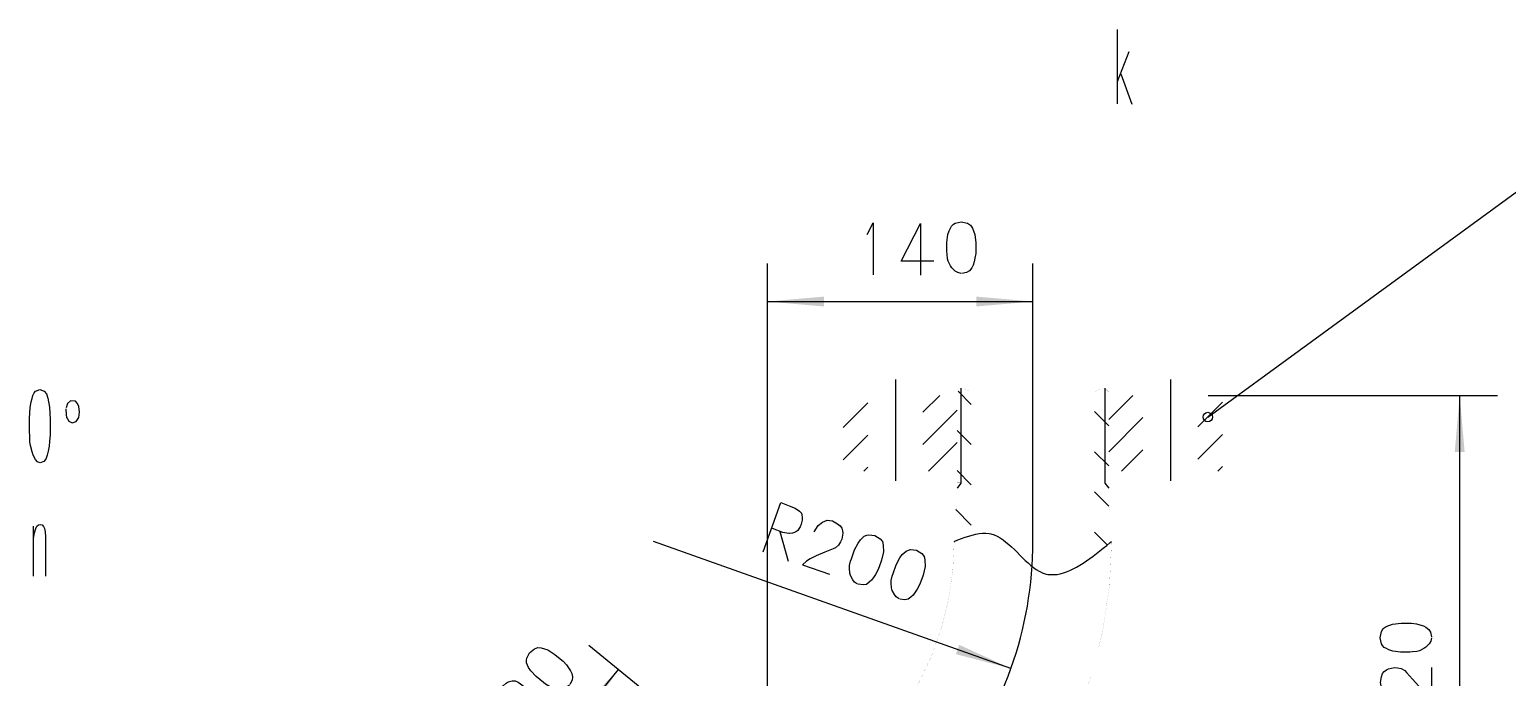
# Model space of a CAD drawing. Extents: x 0 to 8410, y 0 to 11890.
# Drawn here: x 4482 to 5261, y 1977 to 2318 of the extents above; entities that cross this region are included whole.
import ezdxf

# ---------------------------------------------------------------- set-up
doc = ezdxf.new("R2010")
doc.units = 0
doc.header["$MEASUREMENT"] = 0
for name, color, linetype in [('6', 7, 'Continuous'), ('7', 7, 'Continuous'), ('8', 7, 'Continuous'), ('9', 7, 'Continuous')]:
    doc.layers.add(name, color=color, linetype=linetype)

# ---------------------------------------------------------------- blocks, each defined once
blk = doc.blocks.new('BLKENT39')
at = {"layer": '6', "color": 1, "linetype": 'Continuous'}
for p, q in [((5103.18, 2125.58), (5255.76, 2125.58)), ((5235.76, 1805.58), (5235.76, 2125.58)), ((5076.14, 1805.58), (5255.76, 1805.58))]:
    blk.add_line(p, q, dxfattribs=at)
at = {"layer": '6', "color": 2, "linetype": 'Continuous'}
for p, q in [((5195.44, 2002.65), (5196.98, 2003.66)), ((5196.98, 2003.66), (5200.34, 2004.94)), ((5200.34, 2004.94), (5204.82, 2005.49)), ((5204.82, 2005.49), (5208.46, 2005.49)), ((5208.46, 2005.49), (5210.42, 2005.4)), ((5210.42, 2005.4), (5212.94, 2005.03)), ((5212.94, 2005.03), (5214.76, 2004.57)), ((5214.76, 2004.57), (5216.58, 2004.02)), ((5216.58, 2004.02), (5217.98, 2003.29)), ((5217.98, 2003.29), (5219.52, 2002.19)), ((5193.76, 1997.71), (5194.46, 2001)), ((5194.46, 1994.6), (5193.76, 1997.71)), ((5194.46, 2001), (5195.44, 2002.65)), ((5219.52, 2002.19), (5220.36, 2000.64)), ((5220.5, 1995.97), (5219.66, 1994.6)), ((5220.36, 2000.64), (5220.92, 1998.17)), ((5220.92, 1997.8), (5220.5, 1995.97)), ((5195.02, 1993.68), (5194.46, 1994.6)), ((5196, 1992.68), (5195.02, 1993.68)), ((5197.12, 1992.04), (5196, 1992.68)), ((5198.38, 1991.4), (5197.12, 1992.04)), ((5200.48, 1990.76), (5198.38, 1991.4)), ((5204.54, 1990.21), (5200.48, 1990.76)), ((5209.44, 1990.21), (5204.54, 1990.21)), ((5210.84, 1990.3), (5209.44, 1990.21)), ((5213.22, 1990.48), (5210.84, 1990.3)), ((5214.48, 1990.94), (5213.22, 1990.48)), ((5216.86, 1992.04), (5214.48, 1990.94)), ((5217.98, 1992.77), (5216.86, 1992.04)), ((5219.66, 1994.6), (5217.98, 1992.77)), ((5195.02, 1978.86), (5196, 1980.05)), ((5196, 1980.05), (5197.12, 1980.87)), ((5197.12, 1980.87), (5198.24, 1981.42)), ((5198.24, 1981.42), (5201.32, 1982.06)), ((5201.32, 1982.06), (5203, 1981.88)), ((5203, 1981.88), (5204.96, 1981.51)), ((5204.96, 1981.51), (5206.78, 1980.42)), ((5206.78, 1980.42), (5207.76, 1979.41)), ((5221.06, 1966.97), (5221.06, 1982.06)), ((5194.04, 1974.1), (5194.46, 1977.21)), ((5194.6, 1971.45), (5194.04, 1974.1)), ((5194.46, 1977.21), (5195.02, 1978.86)), ((5207.76, 1979.41), (5210.84, 1975.93)), ((5210.84, 1975.93), (5214.2, 1972.27)), ((5214.2, 1972.27), (5216.72, 1969.8)), ((5196.42, 1969.34), (5194.6, 1971.45)), ((5198.8, 1967.88), (5196.42, 1969.34)), ((5202.58, 1966.97), (5198.8, 1967.88)), ((5216.72, 1969.8), (5218.54, 1968.43)), ((5218.54, 1968.43), (5221.06, 1966.97)), ((5194.74, 1955.8), (5195.58, 1957.08)), ((5195.58, 1957.08), (5196.56, 1958)), ((5196.56, 1958), (5197.96, 1958.64)), ((5197.96, 1958.64), (5199.64, 1958.91)), ((5199.64, 1958.91), (5201.46, 1958.64)), ((5201.46, 1958.64), (5202.72, 1958.27)), ((5202.72, 1958.27), (5204.26, 1956.81)), ((5204.26, 1956.81), (5205.38, 1954.98)), ((5207.06, 1955.62), (5207.48, 1956.9)), ((5207.48, 1956.9), (5208.6, 1958.09)), ((5208.6, 1958.09), (5210.28, 1959.1)), ((5210.28, 1959.1), (5211.82, 1959.37)), ((5211.82, 1959.37), (5214.48, 1959.37)), ((5214.48, 1959.37), (5215.74, 1959.28)), ((5215.74, 1959.28), (5217.56, 1958.64)), ((5217.56, 1958.64), (5218.54, 1957.82)), ((5218.54, 1957.82), (5219.52, 1956.53)), ((5219.52, 1956.53), (5220.36, 1954.98)), ((5194.04, 1952.23), (5194.18, 1954.16)), ((5194.04, 1949.12), (5194.04, 1952.23)), ((5194.32, 1947.84), (5194.04, 1949.12)), ((5194.18, 1954.16), (5194.74, 1955.8)), ((5205.38, 1954.98), (5205.94, 1953.33)), ((5205.94, 1953.33), (5206.36, 1951.32)), ((5206.36, 1951.32), (5206.5, 1952.97)), ((5206.5, 1952.97), (5207.06, 1955.62)), ((5220.36, 1950.22), (5220.22, 1948.12)), ((5220.36, 1954.98), (5220.36, 1950.22)), ((5194.88, 1946.74), (5194.32, 1947.84)), ((5195.72, 1945.92), (5194.88, 1946.74)), ((5196.84, 1945), (5195.72, 1945.92)), ((5197.96, 1944.46), (5196.84, 1945)), ((5199.08, 1943.91), (5197.96, 1944.46)), ((5217.42, 1944.46), (5215.32, 1943.54)), ((5218.54, 1945.37), (5217.42, 1944.46)), ((5219.52, 1946.74), (5218.54, 1945.37)), ((5220.22, 1948.12), (5219.52, 1946.74))]:
    blk.add_line(p, q, dxfattribs=at)
at = {"layer": '6', "color": 1, "linetype": 'Continuous'}
for points in [[(5235.76, 2125.58), (5238.37, 2095.69), (5233.14, 2095.69)], [(5235.76, 1805.58), (5233.14, 1835.47), (5238.37, 1835.47)]]:
    blk.add_solid(points, dxfattribs=at)
blk = doc.blocks.new('BLKENT40')
at = {"layer": '6', "color": 2, "linetype": 'Continuous'}
for p, q in [((4868.45, 2043.06), (4877.7, 2069.04)), ((4877.7, 2069.04), (4882.99, 2067.01)), ((4882.99, 2067.01), (4885.28, 2066.05)), ((4885.28, 2066.05), (4887.63, 2064.47)), ((4887.63, 2064.47), (4888.6, 2063.38)), ((4888.49, 2057.62), (4887.94, 2056.33)), ((4888.94, 2059.69), (4888.49, 2057.62)), ((4888.6, 2063.38), (4888.88, 2062.54)), ((4888.88, 2062.54), (4888.98, 2061.17)), ((4888.98, 2061.17), (4888.94, 2059.69)), ((4897.48, 2056.95), (4899.66, 2058.7)), ((4899.66, 2058.7), (4902.25, 2059.71)), ((4902.25, 2059.71), (4904.94, 2059.35)), ((4904.94, 2059.35), (4907.73, 2057.91)), ((4907.73, 2057.91), (4909.09, 2056.83)), ((4878.9, 2053.31), (4873.34, 2055.43)), ((4877.21, 2053.76), (4881.6, 2038.23)), ((4882.02, 2052.79), (4878.9, 2053.31)), ((4882.41, 2052.8), (4882.02, 2052.79)), ((4883.89, 2052.87), (4882.41, 2052.8)), ((4884.99, 2053.22), (4883.89, 2052.87)), ((4885.74, 2053.7), (4884.99, 2053.22)), ((4886.67, 2054.41), (4885.74, 2053.7)), ((4887.34, 2055.21), (4886.67, 2054.41)), ((4887.94, 2056.33), (4887.34, 2055.21)), ((4895.35, 2053.7), (4897.48, 2056.95)), ((4909.09, 2056.83), (4909.89, 2055.51)), ((4910, 2049.82), (4909.26, 2048.3)), ((4909.89, 2055.51), (4910.29, 2054.18)), ((4910.43, 2052.94), (4910, 2049.82)), ((4910.29, 2054.18), (4910.43, 2052.94)), ((4919.78, 2049.47), (4920.8, 2050.44)), ((4920.8, 2050.44), (4921.78, 2051.28)), ((4921.78, 2051.28), (4923.06, 2051.86)), ((4923.06, 2051.86), (4924.11, 2052.08)), ((4924.11, 2052.08), (4927.27, 2051.7)), ((4927.27, 2051.7), (4930.14, 2049.94)), ((4930.14, 2049.94), (4931.37, 2048.46)), ((4901.03, 2042.91), (4896.46, 2040.97)), ((4905.34, 2044.65), (4901.03, 2042.91)), ((4906.62, 2045.23), (4905.34, 2044.65)), ((4908.26, 2046.58), (4906.62, 2045.23)), ((4909.26, 2048.3), (4908.26, 2046.58)), ((4914.95, 2039.44), (4916.59, 2044.06)), ((4916.59, 2044.06), (4918.47, 2047.7)), ((4918.47, 2047.7), (4919.78, 2049.47)), ((4931.88, 2043.08), (4930.9, 2038.67)), ((4931.37, 2048.46), (4931.8, 2046.67)), ((4931.8, 2046.67), (4931.88, 2043.08)), ((4941.76, 2041.64), (4942.79, 2042.62)), ((4942.79, 2042.62), (4943.77, 2043.46)), ((4943.77, 2043.46), (4945.04, 2044.04)), ((4945.04, 2044.04), (4946.09, 2044.26)), ((4946.09, 2044.26), (4949.26, 2043.88)), ((4949.26, 2043.88), (4952.13, 2042.12)), ((4952.13, 2042.12), (4953.35, 2040.64)), ((4891.38, 2038.17), (4889.16, 2036.29)), ((4889.16, 2036.29), (4903.38, 2031.23)), ((4893.29, 2039.42), (4891.38, 2038.17)), ((4896.46, 2040.97), (4893.29, 2039.42)), ((4913.94, 2035.79), (4914.57, 2038.09)), ((4913.95, 2034.45), (4913.94, 2035.79)), ((4914.19, 2031.84), (4913.95, 2034.45)), ((4914.57, 2038.09), (4914.95, 2039.44)), ((4929.68, 2035.25), (4928.93, 2033.43)), ((4930.9, 2038.67), (4929.68, 2035.25)), ((4936.93, 2031.62), (4938.58, 2036.24)), ((4938.58, 2036.24), (4940.45, 2039.88)), ((4940.45, 2039.88), (4941.76, 2041.64)), ((4953.86, 2035.26), (4952.88, 2030.85)), ((4953.35, 2040.64), (4953.78, 2038.85)), ((4953.78, 2038.85), (4953.86, 2035.26)), ((4914.5, 2030.54), (4914.19, 2031.84)), ((4915.66, 2028.34), (4914.5, 2030.54)), ((4916.67, 2027.09), (4915.66, 2028.34)), ((4918.26, 2026.08), (4916.67, 2027.09)), ((4924.42, 2027.01), (4922.87, 2025.93)), ((4925.58, 2028.09), (4924.42, 2027.01)), ((4926.7, 2029.62), (4925.58, 2028.09)), ((4927.74, 2031.18), (4926.7, 2029.62)), ((4928.93, 2033.43), (4927.74, 2031.18)), ((4935.93, 2027.97), (4936.55, 2030.27)), ((4935.93, 2026.63), (4935.93, 2027.97)), ((4936.17, 2024.02), (4935.93, 2026.63)), ((4936.55, 2030.27), (4936.93, 2031.62)), ((4951.66, 2027.42), (4950.92, 2025.61)), ((4952.88, 2030.85), (4951.66, 2027.42)), ((4921.12, 2025.66), (4918.6, 2025.96)), ((4922.87, 2025.93), (4921.12, 2025.66)), ((4936.49, 2022.72), (4936.17, 2024.02)), ((4937.65, 2020.52), (4936.49, 2022.72)), ((4938.66, 2019.27), (4937.65, 2020.52)), ((4940.24, 2018.26), (4938.66, 2019.27)), ((4946.4, 2019.19), (4944.85, 2018.11)), ((4947.56, 2020.27), (4946.4, 2019.19)), ((4948.69, 2021.8), (4947.56, 2020.27)), ((4949.73, 2023.36), (4948.69, 2021.8)), ((4950.92, 2025.61), (4949.73, 2023.36)), ((4943.1, 2017.84), (4940.59, 2018.14)), ((4944.85, 2018.11), (4943.1, 2017.84))]:
    blk.add_line(p, q, dxfattribs=at)
at = {"layer": '6', "color": 1, "linetype": 'Continuous'}
blk.add_line((4999.13, 1981.56), (4810.7, 2048.59), dxfattribs=at)
blk.add_solid([(4999.13, 1981.56), (4970.09, 1989.12), (4971.85, 1994.04)], dxfattribs=at)
blk = doc.blocks.new('BLKENT120')
at = {"layer": '6', "color": 2, "linetype": 'Continuous'}
for p, q in [((4743.75, 1987.04), (4745.18, 1989.9)), ((4745.18, 1989.9), (4747.8, 1992.01)), ((4747.8, 1992.01), (4749.6, 1992.67)), ((4749.6, 1992.67), (4751.43, 1992.48)), ((4751.43, 1992.48), (4754.84, 1991.35)), ((4754.84, 1991.35), (4758.66, 1988.94)), ((4758.66, 1988.94), (4761.48, 1986.64)), ((4743.61, 1985.98), (4743.75, 1987.04)), ((4743.73, 1984.58), (4743.61, 1985.98)), ((4744.2, 1983.38), (4743.73, 1984.58)), ((4744.77, 1982.09), (4744.2, 1983.38)), ((4745.99, 1980.26), (4744.77, 1982.09)), ((4748.79, 1977.27), (4745.99, 1980.26)), ((4761.48, 1986.64), (4762.95, 1985.34)), ((4762.95, 1985.34), (4764.67, 1983.46)), ((4764.67, 1983.46), (4765.79, 1981.96)), ((4765.79, 1981.96), (4766.86, 1980.38)), ((4766.86, 1980.38), (4767.48, 1978.93)), ((4730.25, 1971.13), (4731.29, 1972.41)), ((4731.29, 1972.41), (4732.95, 1973.78)), ((4732.95, 1973.78), (4734.02, 1974.44)), ((4734.02, 1974.44), (4734.75, 1974.67)), ((4734.75, 1974.67), (4736.1, 1974.99)), ((4736.1, 1974.99), (4737.71, 1974.97)), ((4737.71, 1974.97), (4739.25, 1974.43)), ((4739.25, 1974.43), (4740.5, 1973.52)), ((4740.5, 1973.52), (4745.5, 1969.46)), ((4752.59, 1974.18), (4748.79, 1977.27)), ((4753.74, 1973.37), (4752.59, 1974.18)), ((4755.7, 1972), (4753.74, 1973.37)), ((4756.96, 1971.56), (4755.7, 1972)), ((4766.29, 1972.82), (4764.81, 1971.66)), ((4767.65, 1975.37), (4766.52, 1973.1)), ((4767.48, 1978.93), (4767.98, 1977.11)), ((4767.98, 1977.11), (4767.65, 1975.37)), ((4728.92, 1967.5), (4729.25, 1969.24)), ((4729.01, 1965.18), (4728.92, 1967.5)), ((4729.79, 1963.25), (4729.01, 1965.18)), ((4729.25, 1969.24), (4730.25, 1971.13)), ((4745.3, 1964.78), (4744.46, 1962.86)), ((4745.22, 1969.56), (4745.53, 1967.06)), ((4745.53, 1967.06), (4745.3, 1964.78)), ((4745.5, 1969.46), (4749.95, 1965.83)), ((4749.95, 1965.83), (4752.38, 1963.5)), ((4759.5, 1970.91), (4756.96, 1971.56)), ((4760.83, 1970.77), (4759.5, 1970.91)), ((4763.29, 1971.13), (4760.83, 1970.77)), ((4764.81, 1971.66), (4763.29, 1971.13)), ((4731.03, 1961.89), (4729.79, 1963.25)), ((4732.54, 1960.65), (4731.03, 1961.89)), ((4734.28, 1959.24), (4732.54, 1960.65)), ((4736.03, 1958.28), (4734.28, 1959.24)), ((4738.04, 1958.3), (4736.03, 1958.28)), ((4739.88, 1958.57), (4738.04, 1958.3)), ((4741.58, 1959.55), (4739.88, 1958.57)), ((4743.19, 1961.3), (4741.58, 1959.55)), ((4744.46, 1962.86), (4743.19, 1961.3)), ((4752.38, 1963.5), (4753.34, 1962.24)), ((4753.52, 1957.14), (4753.04, 1956.11)), ((4753.34, 1962.24), (4753.89, 1960.26)), ((4753.96, 1958.79), (4753.52, 1957.14)), ((4753.89, 1960.26), (4753.96, 1958.79)), ((4744.84, 1951.58), (4742.53, 1952.52)), ((4746.56, 1951.48), (4744.84, 1951.58)), ((4748.75, 1952.17), (4746.56, 1951.48)), ((4750.17, 1953.02), (4748.75, 1952.17)), ((4751.66, 1954.41), (4750.17, 1953.02)), ((4753.04, 1956.11), (4751.66, 1954.41))]:
    blk.add_line(p, q, dxfattribs=at)
at = {"layer": '6', "color": 1, "linetype": 'Continuous'}
for p, q in [((4863.19, 1923.04), (4776.57, 1993.6)), ((4737.55, 1914.04), (4792.08, 1980.97)), ((4760.17, 1895.62), (4722.05, 1926.67))]:
    blk.add_line(p, q, dxfattribs=at)
for points in [[(4792.08, 1980.97), (4775.23, 1956.15), (4771.17, 1959.45)], [(4737.55, 1914.04), (4754.4, 1938.86), (4758.46, 1935.56)]]:
    blk.add_solid(points, dxfattribs=at)
blk = doc.blocks.new('BLKENT124')
at = {"layer": '6', "color": 2, "linetype": 'Continuous'}
for p, q in [((4923.32, 2210.33), (4926.43, 2216.63)), ((4926.43, 2216.63), (4926.43, 2189.19)), ((4941.16, 2196.33), (4951.41, 2216.21)), ((4951.41, 2216.21), (4951.41, 2189.05)), ((4966.51, 2212.43), (4967.15, 2213.69)), ((4967.15, 2213.69), (4967.79, 2214.81)), ((4967.79, 2214.81), (4968.8, 2215.79)), ((4968.8, 2215.79), (4969.71, 2216.35)), ((4969.71, 2216.35), (4972.82, 2217.05)), ((4972.82, 2217.05), (4976.12, 2216.35)), ((4976.12, 2216.35), (4977.77, 2215.37)), ((4977.77, 2215.37), (4978.77, 2213.83)), ((4978.77, 2213.83), (4980.05, 2210.47)), ((4965.32, 2206.27), (4965.87, 2210.33)), ((4965.32, 2201.37), (4965.32, 2206.27)), ((4965.87, 2210.33), (4966.51, 2212.43)), ((4980.05, 2210.47), (4980.6, 2205.99)), ((4980.6, 2205.99), (4980.6, 2202.35)), ((4965.41, 2199.97), (4965.32, 2201.37)), ((4965.6, 2197.59), (4965.41, 2199.97)), ((4980.14, 2197.87), (4979.69, 2196.05)), ((4980.51, 2200.39), (4980.14, 2197.87)), ((4980.6, 2202.35), (4980.51, 2200.39)), ((4958.46, 2196.33), (4941.16, 2196.33)), ((4966.05, 2196.33), (4965.6, 2197.59)), ((4967.15, 2193.95), (4966.05, 2196.33)), ((4967.88, 2192.83), (4967.15, 2193.95)), ((4969.71, 2191.15), (4967.88, 2192.83)), ((4971.09, 2190.31), (4969.71, 2191.15)), ((4972.92, 2189.89), (4971.09, 2190.31)), ((4975.75, 2190.45), (4973.28, 2189.89)), ((4977.31, 2191.29), (4975.75, 2190.45)), ((4978.41, 2192.83), (4977.31, 2191.29)), ((4979.14, 2194.23), (4978.41, 2192.83)), ((4979.69, 2196.05), (4979.14, 2194.23))]:
    blk.add_line(p, q, dxfattribs=at)
at = {"layer": '6', "color": 1, "linetype": 'Continuous'}
for p, q in [((4870.7, 1955.18), (4870.7, 2195.05)), ((5010.7, 2144.62), (5010.7, 2195.05)), ((4870.7, 2175.05), (5010.7, 2175.05))]:
    blk.add_line(p, q, dxfattribs=at)
for points in [[(4870.7, 2175.05), (4900.58, 2177.67), (4900.58, 2172.44)], [(5010.7, 2175.05), (4980.81, 2172.44), (4980.81, 2177.67)]]:
    blk.add_solid(points, dxfattribs=at)
blk = doc.blocks.new('BLKENT434')
at = {"layer": '7', "color": 1, "linetype": 'Continuous'}
for p, q in [((4910.7, 2108.61), (4923.7, 2121.61)), ((4952.7, 2116.67), (4961.61, 2125.58)), ((5050.7, 2112.85), (5063.43, 2125.58)), ((5097.7, 2108.93), (5110.69, 2121.93)), ((4952.7, 2099.7), (4970.7, 2117.7)), ((5050.7, 2095.88), (5068.7, 2113.88)), ((4910.7, 2091.64), (4923.7, 2104.64)), ((5097.7, 2091.96), (5110.69, 2104.96)), ((4955.55, 2085.58), (4970.7, 2100.73)), ((5057.37, 2085.58), (5068.7, 2096.9)), ((4921.61, 2085.58), (4923.7, 2087.67)), ((5108.28, 2085.58), (5110.69, 2087.99))]:
    blk.add_line(p, q, dxfattribs=at)
blk = doc.blocks.new('BLKENT435')
at = {"layer": '7', "color": 1, "linetype": 'Continuous'}
for p, q in [((4978.2, 2120.84), (4971.21, 2127.82)), ((4978.2, 2099.62), (4970.7, 2107.12)), ((4978.2, 2078.41), (4970.7, 2085.91)), ((4978.2, 2057.2), (4970.02, 2065.37))]:
    blk.add_line(p, q, dxfattribs=at)
blk = doc.blocks.new('BLKENT436')
at = {"layer": '7', "color": 1, "linetype": 'Continuous'}
for p, q in [((5050.7, 2109.6), (5043.2, 2117.1)), ((5050.7, 2088.38), (5043.2, 2095.88)), ((5050.76, 2067.11), (5043.2, 2074.67)), ((5049.91, 2046.74), (5043.2, 2053.46))]:
    blk.add_line(p, q, dxfattribs=at)
blk = doc.blocks.new('BLKENT742')
at = {"layer": '8', "color": 2, "linetype": 'Continuous'}
for p, q in [((5323.24, 2306.01), (5324.81, 2307.93)), ((5324.81, 2307.93), (5326.22, 2309.37)), ((5326.22, 2309.37), (5328.1, 2310.33)), ((5328.1, 2310.33), (5330.3, 2310.81)), ((5330.3, 2310.81), (5335.63, 2310.81)), ((5335.63, 2310.81), (5338.93, 2310.57)), ((5338.93, 2310.57), (5341.75, 2309.61)), ((5341.75, 2309.61), (5343.94, 2308.17)), ((5343.94, 2308.17), (5345.51, 2306.49)), ((5364.96, 2306.73), (5368.57, 2309.85)), ((5368.57, 2309.85), (5373.12, 2310.81)), ((5373.12, 2310.81), (5378.45, 2310.09)), ((5378.45, 2310.09), (5381.28, 2309.13)), ((5381.28, 2309.13), (5383.32, 2307.45)), ((5383.32, 2307.45), (5384.73, 2305.53)), ((5321.36, 2302.17), (5322.3, 2304.09)), ((5322.3, 2304.09), (5323.24, 2306.01)), ((5345.51, 2306.49), (5346.61, 2304.09)), ((5346.61, 2304.09), (5347.08, 2301.21)), ((5347.08, 2301.21), (5346.61, 2298.09)), ((5360.89, 2296.17), (5362.45, 2302.65)), ((5362.45, 2302.65), (5364.96, 2306.73)), ((5384.73, 2305.53), (5385.67, 2303.61)), ((5385.67, 2303.61), (5386.77, 2298.33)), ((5340.34, 2291.37), (5337.51, 2290.41)), ((5343.47, 2293.29), (5340.34, 2291.37)), ((5345.98, 2295.93), (5343.47, 2293.29)), ((5346.61, 2298.09), (5345.98, 2295.93)), ((5385.83, 2292.09), (5383.94, 2288.97)), ((5386.45, 2295.45), (5385.83, 2292.09)), ((5386.77, 2298.33), (5386.45, 2295.45)), ((5337.51, 2290.41), (5334.06, 2289.69)), ((5334.06, 2289.69), (5336.89, 2289.45)), ((5336.89, 2289.45), (5341.43, 2288.49)), ((5341.43, 2288.49), (5343.63, 2287.77)), ((5343.63, 2287.77), (5345.67, 2285.85)), ((5345.67, 2285.85), (5347.4, 2282.97)), ((5382.22, 2287.29), (5376.26, 2282.01)), ((5383.94, 2288.97), (5382.22, 2287.29)), ((5347.4, 2282.97), (5347.87, 2280.33)), ((5347.87, 2275.77), (5347.71, 2273.61)), ((5347.87, 2280.33), (5347.87, 2275.77)), ((5369.98, 2276.25), (5365.75, 2271.93)), ((5376.26, 2282.01), (5369.98, 2276.25)), ((5322.3, 2270.73), (5320.73, 2274.33)), ((5323.87, 2268.81), (5322.3, 2270.73)), ((5326.22, 2267.13), (5323.87, 2268.81)), ((5345.2, 2268.81), (5343, 2267.13)), ((5346.61, 2270.49), (5345.2, 2268.81)), ((5347.71, 2273.61), (5346.61, 2270.49)), ((5363.4, 2268.81), (5360.89, 2264.49)), ((5365.75, 2271.93), (5363.4, 2268.81)), ((5328.57, 2265.93), (5326.22, 2267.13)), ((5332.18, 2265.69), (5328.57, 2265.93)), ((5340.34, 2265.69), (5332.18, 2265.69)), ((5343, 2267.13), (5340.34, 2265.69)), ((5360.89, 2264.49), (5386.77, 2264.49))]:
    blk.add_line(p, q, dxfattribs=at)
at = {"layer": '8', "color": 1, "linetype": 'Continuous'}
blk.add_line((5102.91, 2114.15), (5293.51, 2253.29), dxfattribs=at)
at = {"layer": '8', "color": 1, "linetype": 'Continuous', "const_width": 0.03}
blk.add_lwpolyline([(5293.51, 2253.29), (5413.51, 2253.29)], dxfattribs=at)
at = {"layer": '8', "color": 1, "linetype": 'Continuous'}
blk.add_circle((5102.91, 2114.15), 2.5, dxfattribs=at)
blk = doc.blocks.new('BLKENT777')
at = {"layer": '9', "color": 7, "linetype": 'Continuous', "const_width": 0.03}
for points in [[(5069.67, 2125.58), (5068.7, 2125.58)], [(5068.7, 2125.58), (5068.7, 2085.58)], [(5097.7, 2125.58), (5097.7, 2085.58)], [(5068.7, 2085.58), (5097.7, 2085.58)]]:
    blk.add_lwpolyline(points, dxfattribs=at)

msp = doc.modelspace()

# ---------------------------------------------------------------- linework, layer by layer
at = {"layer": '6'}
for p, q in [((5055.14, 2318.48), (5055.14, 2279.28)), ((5061.35, 2306.68), (5055.14, 2290.88)), ((5057.1, 2295.08), (5062.92, 2279.08)), ((5010.7, 2048.59), (5010.7, 2144.62)), ((4484.07, 2126.93), (4484.72, 2127.73)), ((4484.72, 2127.73), (4486.95, 2128.73)), ((4486.95, 2128.73), (4489.3, 2127.73)), ((4489.3, 2127.73), (4490.48, 2126.33)), ((4938.2, 2133.93), (4938.2, 2080.44)), ((4972.7, 2129.31), (4972.7, 2079.31)), ((5048.7, 2129.31), (5048.7, 2079.31)), ((5083.2, 2133.93), (5083.2, 2080.44)), ((4481.98, 2119.13), (4482.44, 2122.13)), ((4482.44, 2122.13), (4482.89, 2123.93)), ((4482.89, 2123.93), (4483.35, 2125.53)), ((4483.35, 2125.53), (4484.07, 2126.93)), ((4490.48, 2126.33), (4491.19, 2124.13)), ((4491.19, 2124.13), (4492.11, 2119.33)), ((4501.65, 2121.33), (4500.87, 2118.93)), ((4503.22, 2122.73), (4501.65, 2121.33)), ((4505.83, 2122.53), (4503.22, 2122.73)), ((4506.88, 2121.33), (4505.83, 2122.53)), ((4507.53, 2119.73), (4506.88, 2121.33)), ((4481.59, 2113.33), (4481.98, 2119.13)), ((4481.59, 2106.33), (4481.59, 2113.33)), ((4492.11, 2119.33), (4492.5, 2112.93)), ((4492.5, 2112.93), (4492.5, 2107.73)), ((4500.74, 2118.53), (4500.87, 2115.53)), ((4500.87, 2115.53), (4501.13, 2113.93)), ((4501.13, 2113.93), (4501.52, 2113.13)), ((4501.52, 2113.13), (4502.3, 2111.93)), ((4506.1, 2111.73), (4507.53, 2113.93)), ((4507.93, 2116.73), (4507.53, 2119.73)), ((4507.53, 2113.93), (4507.93, 2116.73)), ((4481.65, 2104.33), (4481.59, 2106.33)), ((4481.78, 2100.93), (4481.65, 2104.33)), ((4492.44, 2104.93), (4492.17, 2101.33)), ((4492.5, 2107.73), (4492.44, 2104.93)), ((4502.3, 2111.93), (4504, 2111.13)), ((4504, 2111.13), (4506.1, 2111.73)), ((4482.11, 2099.13), (4481.78, 2100.93)), ((4482.89, 2095.73), (4482.11, 2099.13)), ((4491.85, 2098.73), (4491.46, 2096.13)), ((4492.17, 2101.33), (4491.85, 2098.73)), ((4483.42, 2094.13), (4482.89, 2095.73)), ((4484.72, 2091.73), (4483.42, 2094.13)), ((4485.7, 2090.53), (4484.72, 2091.73)), ((4487.01, 2089.93), (4485.7, 2090.53)), ((4489.04, 2090.73), (4487.27, 2089.93)), ((4490.15, 2091.93), (4489.04, 2090.73)), ((4490.93, 2094.13), (4490.15, 2091.93)), ((4491.46, 2096.13), (4490.93, 2094.13)), ((4972.7, 2079.31), (4970.7, 2076.58)), ((5048.7, 2079.31), (5050.7, 2076.58)), ((4486.36, 2057.37), (4487.47, 2057.57)), ((4487.47, 2057.57), (4488.19, 2057.37)), ((4483.68, 2030.17), (4483.68, 2056.57)), ((4483.68, 2049.97), (4484.2, 2053.17)), ((4484.2, 2053.17), (4484.92, 2055.37)), ((4484.92, 2055.37), (4485.51, 2056.57)), ((4485.51, 2056.57), (4486.36, 2057.37)), ((4488.19, 2057.37), (4488.97, 2056.37)), ((4488.97, 2056.37), (4489.43, 2055.37)), ((4489.43, 2055.37), (4489.89, 2053.57)), ((4489.89, 2053.57), (4490.08, 2050.97)), ((4490.08, 2050.97), (4490.08, 2030.17)), ((4971.11, 2049.35), (4973.02, 2050.08)), ((4973.02, 2050.08), (4974.93, 2050.77)), ((4974.93, 2050.77), (4976.82, 2051.4)), ((4976.82, 2051.4), (4978.69, 2051.95)), ((4978.69, 2051.95), (4980.55, 2052.39)), ((4980.55, 2052.39), (4982.37, 2052.7)), ((4982.37, 2052.7), (4984.17, 2052.87)), ((4984.17, 2052.87), (4985.94, 2052.87)), ((4985.94, 2052.87), (4987.66, 2052.69)), ((4987.66, 2052.69), (4988.55, 2052.51)), ((4988.55, 2052.51), (4988.55, 2052.51)), ((4988.55, 2052.51), (4990.21, 2052.01)), ((4990.21, 2052.01), (4991.83, 2051.31)), ((4991.83, 2051.31), (4993.41, 2050.43)), ((4993.41, 2050.43), (4994.97, 2049.41)), ((4969.2, 2048.6), (4971.11, 2049.35)), ((4994.97, 2049.41), (4996.49, 2048.25)), ((4996.49, 2048.25), (4997.99, 2047)), ((4997.99, 2047), (4999.47, 2045.66)), ((4999.47, 2045.66), (5000.93, 2044.26)), ((5000.93, 2044.26), (5002.37, 2042.82)), ((5002.37, 2042.82), (5003.81, 2041.38)), ((5042.43, 2040.87), (5044.22, 2042.23)), ((5044.22, 2042.23), (5046.02, 2043.62)), ((5046.02, 2043.62), (5047.82, 2045.05)), ((5047.82, 2045.05), (5049.62, 2046.5)), ((5049.62, 2046.5), (5051.42, 2047.97)), ((5051.42, 2047.97), (5052.2, 2048.59)), ((5003.81, 2041.38), (5005.25, 2039.94)), ((5005.25, 2039.94), (5006.68, 2038.54)), ((5006.68, 2038.54), (5008.11, 2037.19)), ((5008.11, 2037.19), (5009.56, 2035.92)), ((5009.56, 2035.92), (5011.01, 2034.75)), ((5011.01, 2034.75), (5012.48, 2033.71)), ((5030.16, 2033.26), (5031.88, 2034.08)), ((5031.88, 2034.08), (5033.61, 2035.01)), ((5033.61, 2035.01), (5035.35, 2036.03)), ((5035.35, 2036.03), (5037.11, 2037.13)), ((5037.11, 2037.13), (5038.87, 2038.31)), ((5038.87, 2038.31), (5040.65, 2039.56)), ((5040.65, 2039.56), (5042.43, 2040.87)), ((5012.48, 2033.71), (5013.96, 2032.82)), ((5013.96, 2032.82), (5015.47, 2032.09)), ((5015.47, 2032.09), (5015.54, 2032.06)), ((5015.54, 2032.06), (5015.54, 2032.06)), ((5015.54, 2032.06), (5017.08, 2031.54)), ((5017.08, 2031.54), (5018.64, 2031.2)), ((5018.64, 2031.2), (5020.22, 2031.04)), ((5020.22, 2031.04), (5021.83, 2031.04)), ((5021.83, 2031.04), (5023.46, 2031.21)), ((5023.46, 2031.21), (5025.1, 2031.52)), ((5025.1, 2031.52), (5026.77, 2031.97)), ((5026.77, 2031.97), (5028.46, 2032.56)), ((5028.46, 2032.56), (5030.16, 2033.26))]:
    msp.add_line(p, q, dxfattribs=at)
at = {"layer": '6', "const_width": 0.03}
for points in [[(4972.7, 2129.31), (4970.7, 2127.31)], [(4972.7, 2129.31), (5048.7, 2129.31)], [(4973.7, 2129.31), (4978.2, 2127.67)], [(4978.2, 2127.67), (5043.2, 2127.67)], [(4978.2, 2051.81), (4978.2, 2127.67)], [(5047.7, 2129.31), (5043.2, 2127.67)], [(5043.2, 2041.45), (5043.2, 2127.67)], [(5048.7, 2129.31), (5050.7, 2127.31)], [(4911.69, 2125.58), (4910.7, 2124.58)], [(4910.7, 2086.58), (4910.7, 2124.58)], [(4911.69, 2125.58), (4970.7, 2125.58)], [(4923.7, 2125.58), (4923.7, 2085.58)], [(4952.7, 2125.58), (4952.7, 2085.58)], [(4970.7, 2067.88), (4970.7, 2127.31)], [(5050.7, 2067.88), (5050.7, 2127.31)], [(5050.7, 2125.58), (5109.7, 2125.58)], [(5109.7, 2125.58), (5110.69, 2124.58)], [(5110.69, 2086.58), (5110.69, 2124.58)], [(4910.7, 2086.58), (4911.69, 2085.58)], [(4911.69, 2085.58), (4970.7, 2085.58)], [(5050.7, 2085.58), (5109.7, 2085.58)], [(5110.69, 2086.58), (5109.7, 2085.58)], [(4972.7, 2079.46), (4970.7, 2079.46)], [(5048.7, 2079.31), (5050.7, 2079.31)], [(4969.2, 2064.31), (4969.2, 2048.6)], [(5052.2, 2048.59), (5052.2, 2064.31)]]:
    msp.add_lwpolyline(points, dxfattribs=at)
for points in [[(4969.2, 2064.31, 0.201471), (4970.7, 2067.88, -0.1)], [(5050.7, 2067.88, 0.201516), (5052.2, 2064.31, -0.1)], [(4933.58, 1948.49, 0.17258), (4969.2, 2048.6, -0.1)], [(4997.93, 1896.07, 0.172581), (5052.2, 2048.59, -0.1)]]:
    msp.add_lwpolyline(points, format="xyb", dxfattribs=at)
at = {"layer": '6'}
msp.add_arc((4810.7, 2048.59), 200, 320.834, 0, dxfattribs=at)

# ---------------------------------------------------------------- block references
for name in ['BLKENT742', 'BLKENT124', 'BLKENT435', 'BLKENT434', 'BLKENT777', 'BLKENT39', 'BLKENT436', 'BLKENT40', 'BLKENT120']:
    msp.add_blockref(name, (0, 0), dxfattribs=at)

doc.saveas('drawing.dxf')
